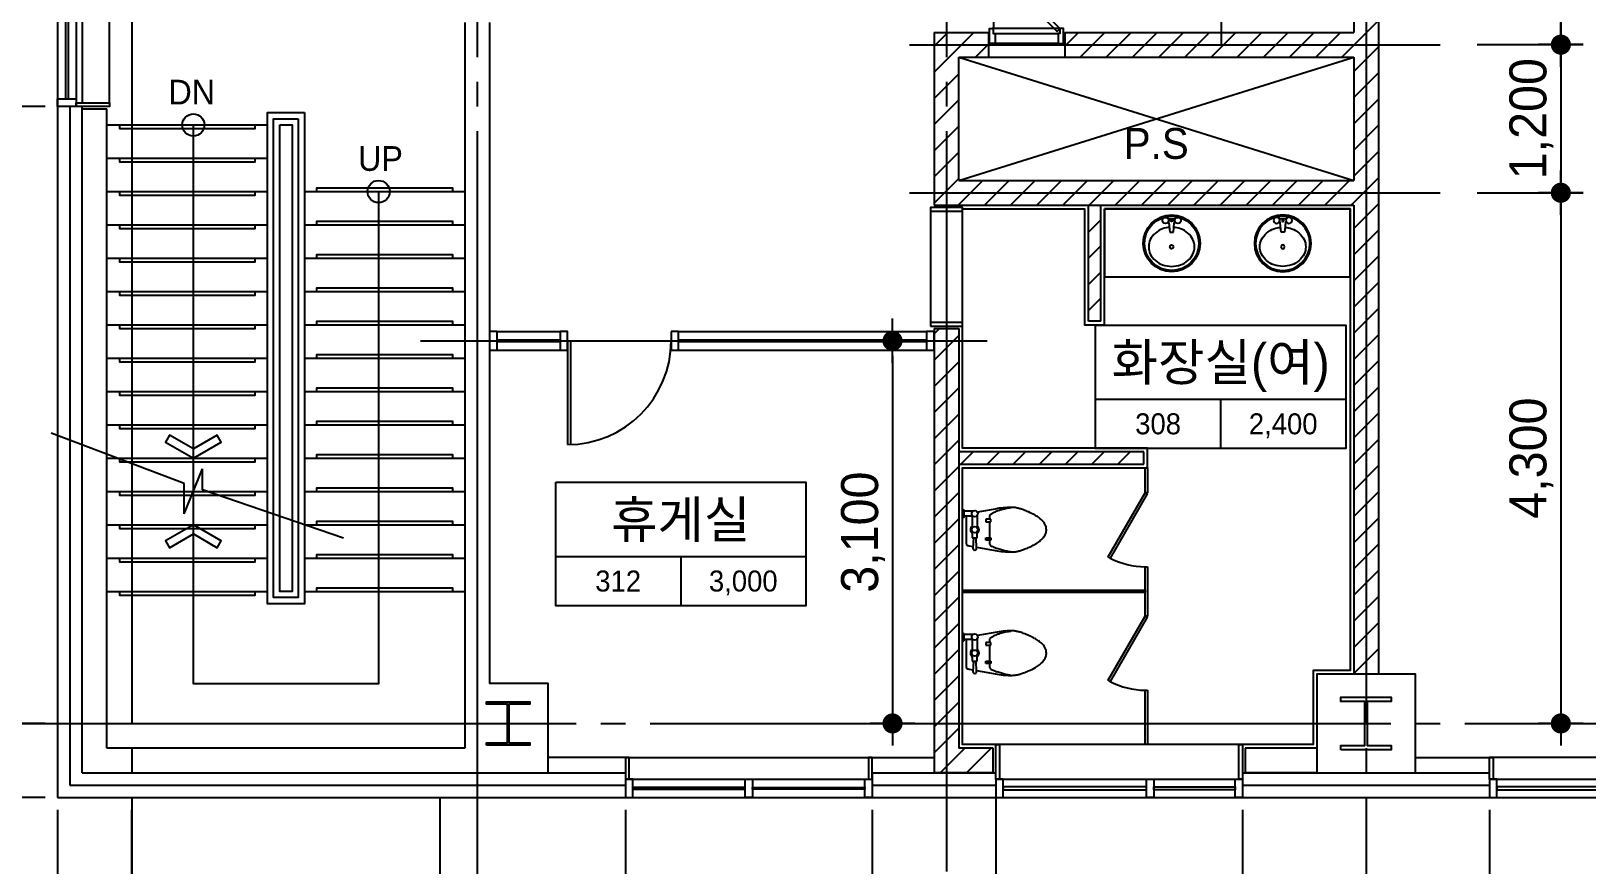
# Model space of a CAD drawing. Extents: x 14159573 to 14237735, y -1804798 to -1750552.
# Drawn here: x 14166759 to 14179362, y -1792695 to -1785939 of the extents above; entities that cross this region are included whole.
import ezdxf
from ezdxf.enums import TextEntityAlignment as Align

# ---------------------------------------------------------------- set-up
doc = ezdxf.new("R2010")
doc.units = 0
doc.header["$LTSCALE"] = 100
doc.header["$MEASUREMENT"] = 0
doc.header["$PDSIZE"] = -10
doc.linetypes.add('CEN', pattern=[66, 60, -2, 2, -2])
doc.layers.get('0').update_dxf_attribs({"linetype": 'CONTINUOUS'})
doc.layers.get('Defpoints').update_dxf_attribs({"linetype": 'CONTINUOUS'})
for name, color, linetype in [('0-내벽고정식', 7, 'CONTINUOUS'), ('8', 8, 'CONTINUOUS'), ('CEN', 1, 'CEN'), ('COL', 2, 'CONTINUOUS'), ('col2', 3, 'CONTINUOUS'), ('DIM', 7, 'CONTINUOUS'), ('EL8', 8, 'CONTINUOUS'), ('EQP', 1, 'CONTINUOUS'), ('FIN', 5, 'CONTINUOUS'), ('HAT', 5, 'CONTINUOUS'), ('IN', 6, 'CONTINUOUS'), ('ST', 3, 'CONTINUOUS'), ('SYM', 7, 'CONTINUOUS'), ('TEXT', 2, 'CONTINUOUS'), ('TEXT1', 7, 'CONTINUOUS'), ('TITLE', 3, 'CONTINUOUS'), ('TO', 6, 'CONTINUOUS'), ('WALL', 2, 'CONTINUOUS'), ('WALL-1', 7, 'CONTINUOUS'), ('WALLBR', 3, 'CONTINUOUS'), ('WID', 4, 'CONTINUOUS'), ('WINE', 8, 'CONTINUOUS')]:
    doc.layers.add(name, color=color, linetype=linetype)
doc.styles.add('HY울를도M', font='HYWULM.TTF')
doc.styles.add('굴림', font='H2HDRM.TTF')
doc.dimstyles.new('DIM100', dxfattribs={"dimtxt": 300, "dimasz": 120, "dimexe": 1, "dimexo": 100, "dimgap": 60, "dimtad": 1, "dimdec": 4, "dimzin": 0, "dimdsep": 46, "dimlunit": 6, "dimtxsty": '굴림', "dimblk": 'DOTT', "dimcen": 0.09, "dimadec": 0, "dimazin": 0, "dimtfac": 1, "dimtdec": 4, "dimtofl": 0, "dimtmove": 2, "dimatfit": 2, "dimldrblk": 'DOTT', "dimfxl": 1, "dimtolj": 1, "dimtzin": 0, "dimarcsym": 0})
doc.dimstyles.new('DIM50', dxfattribs={"dimscale": 50, "dimtxt": 3, "dimasz": 1.2, "dimexe": 1, "dimexo": 1, "dimgap": 0.6, "dimtad": 1, "dimdec": 4, "dimzin": 0, "dimdsep": 46, "dimlunit": 6, "dimtxsty": '굴림', "dimblk": 'DOTT', "dimcen": 0.09, "dimadec": 0, "dimazin": 0, "dimtfac": 1, "dimtdec": 4, "dimtofl": 0, "dimtmove": 2, "dimatfit": 2, "dimldrblk": 'DOTT', "dimfxl": 1, "dimtolj": 1, "dimtzin": 0, "dimarcsym": 0})
pattern_1 = [(45, (1477326.7, -3035737.57), (-106.0660172, 106.0660172), [])]

# ---------------------------------------------------------------- blocks, each defined once
blk = doc.blocks.new('TT1')
at = {"layer": 'TEXT1'}
for p, q in [((-1013, -600), (1013, -600)), ((0, -600), (0, -1000))]:
    blk.add_line(p, q, dxfattribs=at)
blk.add_lwpolyline([(-1013, 0), (1013, 0), (1013, -1000), (-1013, -1000)], close=True, dxfattribs=at)
blk = doc.blocks.new('A$C6C934309')
at = {"layer": 'ST'}
for p, q in [((271.5, 860.5), (0, 1579.2)), ((436.3, 860.5), (193.1, 760.5)), ((436.3, 860.5), (271.5, 860.5)), ((305.9, 760.5), (193.1, 760.5)), ((567.6, 0), (305.9, 760.5))]:
    blk.add_line(p, q, dxfattribs=at)
blk = doc.blocks.new('aw-1000-325')
at = {"layer": 'WID', "color": 8}
for p, q in [((970, 325), (0, 325)), ((0, 150), (1000, 150)), ((0, 0), (1000, 0))]:
    blk.add_line(p, q, dxfattribs=at)
at = {"layer": 'WID'}
for points in [[(0, 325), (30, 325), (30, 150), (0, 150)], [(970, 325), (1000, 325), (1000, 150), (970, 150)], [(60, 150), (0, 150), (0, 0), (60, 0)], [(940, 150), (1000, 150), (1000, 0), (940, 0)], [(60, 63), (940, 63), (940, 87), (60, 87)]]:
    blk.add_lwpolyline(points, close=True, dxfattribs=at)
blk = doc.blocks.new('DOTT')
for p, q in [((0, 1.5), (0, -1.5)), ((-1.5, 0), (1.5, 0))]:
    blk.add_line(p, q)
at = {"color": 6, "const_width": 0.68}
blk.add_lwpolyline([(-0.34, 0, 1), (0.34, 0, 1)], format="xyb", close=True, dxfattribs=at)
blk = doc.blocks.new('*D88')
at = {"layer": 'Defpoints', "color": 0, "lineweight": -3, "ltscale": 3}
for p in [(14178573, -1792149), (14179573, -1792149), (14178573, -1793949)]:
    blk.add_point(p, dxfattribs=at)
at = {"layer": 'DIM', "color": 7, "lineweight": -2, "ltscale": 3}
for p, q in [((14178573, -1792249), (14178573, -1793950)), ((14179573, -1792249), (14179573, -1793950)), ((14179453, -1793949), (14178693, -1793949))]:
    blk.add_line(p, q, dxfattribs=at)
at = {"layer": 'DIM', "color": 7, "lineweight": -2, "ltscale": 3, "xscale": 120, "yscale": 120, "zscale": 120, "rotation": 180}
blk.add_blockref('DOTT', (14178573, -1793949), dxfattribs=at)
at = {"layer": 'DIM', "color": 7, "lineweight": -2, "ltscale": 3, "xscale": 120, "yscale": 120, "zscale": 120}
blk.add_blockref('DOTT', (14179573, -1793949), dxfattribs=at)
at = {"layer": 'DIM', "color": 3, "ltscale": 3, "insert": (14179073, -1793632), "char_height": 300, "attachment_point": 5, "style": '굴림'}
blk.add_mtext('\\A1;1,000', dxfattribs=at)
blk = doc.blocks.new('*D89')
at = {"layer": 'Defpoints', "color": 0, "lineweight": -3, "ltscale": 3}
for p in [(14177573, -1792149), (14178573, -1792149), (14178573, -1793949)]:
    blk.add_point(p, dxfattribs=at)
at = {"layer": 'DIM', "color": 7, "lineweight": -2, "ltscale": 3}
for p, q in [((14177573, -1792249), (14177573, -1793950)), ((14178573, -1792249), (14178573, -1793950)), ((14177693, -1793949), (14178453, -1793949))]:
    blk.add_line(p, q, dxfattribs=at)
at = {"layer": 'DIM', "color": 7, "lineweight": -2, "ltscale": 3, "xscale": 120, "yscale": 120, "zscale": 120, "rotation": 180}
blk.add_blockref('DOTT', (14177573, -1793949), dxfattribs=at)
at = {"layer": 'DIM', "color": 7, "lineweight": -2, "ltscale": 3, "xscale": 120, "yscale": 120, "zscale": 120}
blk.add_blockref('DOTT', (14178573, -1793949), dxfattribs=at)
at = {"layer": 'DIM', "color": 3, "ltscale": 3, "insert": (14178073, -1793632), "char_height": 300, "attachment_point": 5, "style": '굴림'}
blk.add_mtext('\\A1;1,000', dxfattribs=at)
blk = doc.blocks.new('*D103')
at = {"layer": 'Defpoints', "color": 0, "lineweight": -3, "ltscale": 3}
for p in [(14174573, -1792149), (14176573, -1792149), (14176573, -1793949)]:
    blk.add_point(p, dxfattribs=at)
at = {"layer": 'DIM', "color": 7, "lineweight": -2, "ltscale": 3}
for p, q in [((14174573, -1792249), (14174573, -1793950)), ((14176573, -1792249), (14176573, -1793950)), ((14174693, -1793949), (14176453, -1793949))]:
    blk.add_line(p, q, dxfattribs=at)
at = {"layer": 'DIM', "color": 7, "lineweight": -2, "ltscale": 3, "xscale": 120, "yscale": 120, "zscale": 120, "rotation": 180}
blk.add_blockref('DOTT', (14174573, -1793949), dxfattribs=at)
at = {"layer": 'DIM', "color": 7, "lineweight": -2, "ltscale": 3, "xscale": 120, "yscale": 120, "zscale": 120}
blk.add_blockref('DOTT', (14176573, -1793949), dxfattribs=at)
at = {"layer": 'DIM', "color": 3, "ltscale": 3, "insert": (14175573, -1793710), "char_height": 300, "attachment_point": 5, "style": '굴림'}
blk.add_mtext('\\A1;2,000', dxfattribs=at)
blk = doc.blocks.new('*D104')
at = {"layer": 'Defpoints', "color": 0, "lineweight": -3, "ltscale": 3}
for p in [(14166973, -1792149), (14167573, -1792149), (14166973, -1793949)]:
    blk.add_point(p, dxfattribs=at)
at = {"layer": 'DIM', "color": 7, "lineweight": -2, "ltscale": 3}
for p, q in [((14166973, -1792249), (14166973, -1793950)), ((14167573, -1792249), (14167573, -1793950)), ((14167453, -1793949), (14167093, -1793949))]:
    blk.add_line(p, q, dxfattribs=at)
at = {"layer": 'DIM', "color": 7, "lineweight": -2, "ltscale": 3, "xscale": 120, "yscale": 120, "zscale": 120, "rotation": 180}
blk.add_blockref('DOTT', (14166973, -1793949), dxfattribs=at)
at = {"layer": 'DIM', "color": 7, "lineweight": -2, "ltscale": 3, "xscale": 120, "yscale": 120, "zscale": 120}
blk.add_blockref('DOTT', (14167573, -1793949), dxfattribs=at)
at = {"layer": 'DIM', "color": 3, "ltscale": 3, "insert": (14167273, -1793630), "char_height": 300, "attachment_point": 5, "style": '굴림'}
blk.add_mtext('\\A1;600', dxfattribs=at)
blk = doc.blocks.new('*D105')
at = {"layer": 'Defpoints', "color": 0, "lineweight": -3, "ltscale": 3}
for p in [(14171573, -1792149), (14173573, -1792149), (14173573, -1793949)]:
    blk.add_point(p, dxfattribs=at)
at = {"layer": 'DIM', "color": 7, "lineweight": -2, "ltscale": 3}
for p, q in [((14171573, -1792249), (14171573, -1793950)), ((14173573, -1792249), (14173573, -1793950)), ((14171693, -1793949), (14173453, -1793949))]:
    blk.add_line(p, q, dxfattribs=at)
at = {"layer": 'DIM', "color": 7, "lineweight": -2, "ltscale": 3, "xscale": 120, "yscale": 120, "zscale": 120, "rotation": 180}
blk.add_blockref('DOTT', (14171573, -1793949), dxfattribs=at)
at = {"layer": 'DIM', "color": 7, "lineweight": -2, "ltscale": 3, "xscale": 120, "yscale": 120, "zscale": 120}
blk.add_blockref('DOTT', (14173573, -1793949), dxfattribs=at)
at = {"layer": 'DIM', "color": 3, "ltscale": 3, "insert": (14172573, -1793710), "char_height": 300, "attachment_point": 5, "style": '굴림'}
blk.add_mtext('\\A1;2,000', dxfattribs=at)
blk = doc.blocks.new('*D106')
at = {"layer": 'Defpoints', "color": 0, "lineweight": -3, "ltscale": 3}
for p in [(14176573, -1792149), (14177573, -1792149), (14176573, -1793949)]:
    blk.add_point(p, dxfattribs=at)
at = {"layer": 'DIM', "color": 7, "lineweight": -2, "ltscale": 3}
for p, q in [((14176573, -1792249), (14176573, -1793950)), ((14177573, -1792249), (14177573, -1793950)), ((14177453, -1793949), (14176693, -1793949))]:
    blk.add_line(p, q, dxfattribs=at)
at = {"layer": 'DIM', "color": 7, "lineweight": -2, "ltscale": 3, "xscale": 120, "yscale": 120, "zscale": 120, "rotation": 180}
blk.add_blockref('DOTT', (14176573, -1793949), dxfattribs=at)
at = {"layer": 'DIM', "color": 7, "lineweight": -2, "ltscale": 3, "xscale": 120, "yscale": 120, "zscale": 120}
blk.add_blockref('DOTT', (14177573, -1793949), dxfattribs=at)
at = {"layer": 'DIM', "color": 3, "ltscale": 3, "insert": (14177073, -1793632), "char_height": 300, "attachment_point": 5, "style": '굴림'}
blk.add_mtext('\\A1;1,000', dxfattribs=at)
blk = doc.blocks.new('*D107')
at = {"layer": 'Defpoints', "color": 0, "lineweight": -3, "ltscale": 3}
for p in [(14170373, -1792149), (14171573, -1792149), (14170373, -1793949)]:
    blk.add_point(p, dxfattribs=at)
at = {"layer": 'DIM', "color": 7, "lineweight": -2, "ltscale": 3}
for p, q in [((14170373, -1792249), (14170373, -1793950)), ((14171573, -1792249), (14171573, -1793950)), ((14171453, -1793949), (14170493, -1793949))]:
    blk.add_line(p, q, dxfattribs=at)
at = {"layer": 'DIM', "color": 7, "lineweight": -2, "ltscale": 3, "xscale": 120, "yscale": 120, "zscale": 120, "rotation": 180}
blk.add_blockref('DOTT', (14170373, -1793949), dxfattribs=at)
at = {"layer": 'DIM', "color": 7, "lineweight": -2, "ltscale": 3, "xscale": 120, "yscale": 120, "zscale": 120}
blk.add_blockref('DOTT', (14171573, -1793949), dxfattribs=at)
at = {"layer": 'DIM', "color": 3, "ltscale": 3, "insert": (14170973, -1793710), "char_height": 300, "attachment_point": 5, "style": '굴림'}
blk.add_mtext('\\A1;1,200', dxfattribs=at)
blk = doc.blocks.new('*D108')
at = {"layer": 'Defpoints', "color": 0, "lineweight": -3, "ltscale": 3}
for p in [(14173573, -1792149), (14174573, -1792149), (14173573, -1793949)]:
    blk.add_point(p, dxfattribs=at)
at = {"layer": 'DIM', "color": 7, "lineweight": -2, "ltscale": 3}
for p, q in [((14173573, -1792249), (14173573, -1793950)), ((14174573, -1792249), (14174573, -1793950)), ((14174453, -1793949), (14173693, -1793949))]:
    blk.add_line(p, q, dxfattribs=at)
at = {"layer": 'DIM', "color": 7, "lineweight": -2, "ltscale": 3, "xscale": 120, "yscale": 120, "zscale": 120, "rotation": 180}
blk.add_blockref('DOTT', (14173573, -1793949), dxfattribs=at)
at = {"layer": 'DIM', "color": 7, "lineweight": -2, "ltscale": 3, "xscale": 120, "yscale": 120, "zscale": 120}
blk.add_blockref('DOTT', (14174573, -1793949), dxfattribs=at)
at = {"layer": 'DIM', "color": 3, "ltscale": 3, "insert": (14174073, -1793632), "char_height": 300, "attachment_point": 5, "style": '굴림'}
blk.add_mtext('\\A1;1,000', dxfattribs=at)
blk = doc.blocks.new('*D130')
at = {"layer": 'Defpoints', "color": 0, "lineweight": -3, "ltscale": 3}
for p in [(14165973, -1791549), (14166973, -1791549), (14166973, -1792149)]:
    blk.add_point(p, dxfattribs=at)
at = {"layer": 'DIM', "color": 7, "lineweight": -2, "ltscale": 3}
for p, q in [((14166873, -1791549), (14165972, -1791549)), ((14165973, -1792029), (14165973, -1791669)), ((14166873, -1792149), (14165972, -1792149))]:
    blk.add_line(p, q, dxfattribs=at)
at = {"layer": 'DIM', "color": 7, "lineweight": -2, "ltscale": 3, "xscale": 120, "yscale": 120, "zscale": 120}
for p, rotation in [((14165973, -1791549), 90), ((14165973, -1792149), 270)]:
    blk.add_blockref('DOTT', p, dxfattribs=dict(at, rotation=rotation))
at = {"layer": 'DIM', "color": 3, "ltscale": 3, "insert": (14165690, -1792130), "char_height": 300, "attachment_point": 5, "rotation": 90, "style": '굴림'}
blk.add_mtext('\\A1;600', dxfattribs=at)
blk = doc.blocks.new('*D132')
at = {"layer": 'Defpoints', "color": 0, "lineweight": -3, "ltscale": 3}
for p in [(14165973, -1785549), (14166973, -1785549), (14166973, -1786549)]:
    blk.add_point(p, dxfattribs=at)
at = {"layer": 'DIM', "color": 7, "lineweight": -2, "ltscale": 3}
for p, q in [((14166873, -1785549), (14165972, -1785549)), ((14165973, -1786429), (14165973, -1785669)), ((14166873, -1786549), (14165972, -1786549))]:
    blk.add_line(p, q, dxfattribs=at)
at = {"layer": 'DIM', "color": 7, "lineweight": -2, "ltscale": 3, "xscale": 120, "yscale": 120, "zscale": 120}
for p, rotation in [((14165973, -1785549), 90), ((14165973, -1786549), 270)]:
    blk.add_blockref('DOTT', p, dxfattribs=dict(at, rotation=rotation))
at = {"layer": 'DIM', "color": 3, "ltscale": 3, "insert": (14165704, -1786049), "char_height": 300, "attachment_point": 5, "rotation": 90, "style": '굴림'}
blk.add_mtext('\\A1;1,000', dxfattribs=at)
blk = doc.blocks.new('001')
at = {"layer": 'EQP'}
for p, q in [((0, 165), (10, 160)), ((10, 160), (10, 100)), ((85, 150), (10, 150)), ((280, 170), (122, 142)), ((10, 100), (0, 95)), ((85, 110), (10, 110)), ((80, 115), (80, 15)), ((120, 115), (120, 15)), ((190, 85), (190, 65)), ((230, 85), (190, 85)), ((190, 65), (230, 65)), ((220, 115), (220, 85)), ((220, 65), (220, 0)), ((220, 0), (220, -65)), ((230, 65), (230, 85)), ((80, -15), (80, -65)), ((80, -65), (120, -65)), ((120, -65), (120, -15)), ((190, -85), (190, -65)), ((190, -65), (230, -65)), ((230, -85), (190, -85)), ((220, -85), (220, -115)), ((230, -65), (230, -85))]:
    blk.add_line(p, q, dxfattribs=at)
for points in [[(31, 110, 0.018932), (30, 75), (30, 0), (30, -75, 0.024922), (32, -121, 0.25497), (35, -125, 0.056948), (39, -127, 0.016043), (55, -130), (86, -136)], [(90, -65), (85, -150, 1.060552), (115, -150), (110, -65)], [(114, -141), (280, -170, 0.022182), (348, -179, 0.0294), (400, -180, 0.029565), (436, -177, 0.035314), (465, -170, 0.006976), (477, -166, 0.004694), (495, -160, 0.019426), (536, -144, 0.015468), (585, -120, 0.040875), (615, -101, 0.036447), (645, -75, 0.04843), (665, -50, 0.068612), (675, -30, 0.037226), (679, -14, 0.041311), (680, 0, 0.041311)]]:
    blk.add_lwpolyline(points, format="xyb", dxfattribs=at)
for centre in [(100, 130), (100, 0)]:
    blk.add_circle(centre, 25, dxfattribs=at)
for centre, radius, start, end in [((326, -22), 174, 119.5675, 126.8699), ((474, -283), 475, 116.5651, 119.5675), ((397, -129), 303, 112.8053, 116.5651), ((412, -593), 775, 94.7636, 99.8466), ((371, -66), 234, 105.9454, 112.8053), ((471, -417), 599, 101.6565, 105.9454), ((385, -261), 441, 88.0277, 94.7636), ((418, -160), 337, 94.3987, 101.6565), ((390, -123), 304, 81.2538, 88.0277), ((403, -34), 213, 73.1639, 81.2538), ((333, -266), 456, 71.5651, 73.1639), ((159, -789), 1007, 70.4892, 71.5651), ((307, -370), 562, 66.0375, 70.4892), ((175, -667), 887, 62.4927, 66.0375), ((100, 0), 35, 124.8499, 235.1501), ((100, 0), 35, 304.8499, 55.1501), ((224, 115), 3.54, 126.8699, 180), ((485, -73), 217, 53.1301, 62.4927), ((451, -117), 273, 44.7808, 53.1301), ((528, -41), 165, 33.6901, 44.7808), ((596, 4), 82.6, 17.9901, 33.6901), ((572, -3), 108, 9.4623, 17.9901), ((592, 0), 87.7, 0, 9.4623), ((232, -115), 12.3, 180, 225), ((262, -85), 54.8, 225, 245.9278), ((359, 131), 291, 245.9278, 249.444), ((454, 386), 564, 249.444, 251.9714), ((609, 862), 1064, 251.9714, 254.0546), ((544, 635), 828, 254.0546, 256.4166), ((407, 67), 244, 256.4166, 265.6013)]:
    blk.add_arc(centre, radius, start, end, dxfattribs=at)
blk = doc.blocks.new('2LAVA01', base_point=(376, 233))
at = {"color": 0}
for p, q in [((346, 203), (405, 203)), ((346, 175), (349, 175)), ((354, 170), (362, 94)), ((390, 94), (397, 170)), ((402, 175), (405, 175)), ((362, 94), (390, 94))]:
    blk.add_line(p, q, dxfattribs=at)
blk.add_lwpolyline([(358, 132, 0.064435), (303, 121, 0.091719), (244, 87, 0.103599), (203, 34, 0.113912), (190, -25, 0.113912), (203, -84, 0.103599), (244, -137, 0.091719), (303, -171, 0.084785), (376, -183, 0.084785), (448, -171, 0.091719), (507, -137, 0.103599), (548, -84, 0.113912), (562, -25, 0.113912), (548, 34, 0.103599), (507, 87, 0.091719), (448, 121, 0.064435), (393, 132, 0.084785)], format="xyb", dxfattribs=at)
for centre, radius in [((376, 3), 230), ((376, 3), 220), ((326, 189), 25), ((376, 189), 8), ((426, 189), 25), ((376, -25), 15)]:
    blk.add_circle(centre, radius, dxfattribs=at)
for centre, start, end in [((349, 170), 5.3909, 90), ((402, 170), 90, 174.6091)]:
    blk.add_arc(centre, 5, start, end, dxfattribs=at)
blk = doc.blocks.new('D600')
at = {"layer": 'WID'}
for p, q in [((0, -255), (0, 255)), ((80, 255), (80, -255)), ((120, -270), (120, 270))]:
    blk.add_line(p, q, dxfattribs=at)
for points in [[(90, 300), (120, 300), (120, 270), (80, 270), (80, 255), (0, 255), (0, 270), (0, 270), (0, 300), (90, 300)], [(120, -270), (97, -247), (478, 135), (502, 112)], [(90, -300), (120, -300), (120, -270), (80, -270), (80, -255), (0, -255), (0, -270), (0, -270), (0, -300), (90, -300)]]:
    blk.add_lwpolyline(points, dxfattribs=at)
blk.add_lwpolyline([(120, -270), (502, 112, 0.198912), (120, 270, 0.198912)], format="xyb", dxfattribs=at)
blk = doc.blocks.new('*D166')
at = {"layer": 'Defpoints', "color": 0, "lineweight": -3}
for p in [(14173807, -1788449), (14173737, -1791549), (14173894, -1791549)]:
    blk.add_point(p, dxfattribs=at)
at = {"layer": 'DIM', "color": 7, "lineweight": -2}
for p, q in [((14173507, -1788449), (14173637, -1788449)), ((14173737, -1788569), (14173737, -1791429)), ((14173594, -1791549), (14173637, -1791549))]:
    blk.add_line(p, q, dxfattribs=at)
at = {"layer": 'DIM', "color": 7, "lineweight": -2, "xscale": 120, "yscale": 120, "zscale": 120}
for p, rotation in [((14173737, -1788449), 90), ((14173737, -1791549), 270)]:
    blk.add_blockref('DOTT', p, dxfattribs=dict(at, rotation=rotation))
at = {"layer": 'DIM', "color": 3, "insert": (14173498, -1789999), "char_height": 300, "attachment_point": 5, "rotation": 90, "style": '굴림'}
blk.add_mtext('\\A1;3,100', dxfattribs=at)
blk = doc.blocks.new('*D185')
at = {"layer": 'Defpoints', "color": 0, "lineweight": -3}
for p in [(14178173, -1780649), (14178173, -1786049), (14179151, -1786049)]:
    blk.add_point(p, dxfattribs=at)
at = {"layer": 'DIM', "color": 7, "lineweight": -2}
for p, q in [((14178473, -1780649), (14179251, -1780649)), ((14179151, -1780769), (14179151, -1785929)), ((14178473, -1786049), (14179251, -1786049))]:
    blk.add_line(p, q, dxfattribs=at)
at = {"layer": 'DIM', "color": 7, "lineweight": -2, "xscale": 120, "yscale": 120, "zscale": 120}
for p, rotation in [((14179151, -1780649), 90), ((14179151, -1786049), 270)]:
    blk.add_blockref('DOTT', p, dxfattribs=dict(at, rotation=rotation))
at = {"layer": 'DIM', "color": 3, "insert": (14178912, -1783349), "char_height": 300, "attachment_point": 5, "rotation": 90, "style": '굴림'}
blk.add_mtext('\\A1;5,400', dxfattribs=at)
blk = doc.blocks.new('*D186')
at = {"layer": 'Defpoints', "color": 0, "lineweight": -3}
for p in [(14178173, -1786049), (14178173, -1787249), (14179151, -1787249)]:
    blk.add_point(p, dxfattribs=at)
at = {"layer": 'DIM', "color": 7, "lineweight": -2}
for p, q in [((14178473, -1786049), (14179251, -1786049)), ((14179151, -1786169), (14179151, -1787129)), ((14178473, -1787249), (14179251, -1787249))]:
    blk.add_line(p, q, dxfattribs=at)
at = {"layer": 'DIM', "color": 7, "lineweight": -2, "xscale": 120, "yscale": 120, "zscale": 120}
for p, rotation in [((14179151, -1786049), 90), ((14179151, -1787249), 270)]:
    blk.add_blockref('DOTT', p, dxfattribs=dict(at, rotation=rotation))
at = {"layer": 'DIM', "color": 3, "insert": (14178912, -1786649), "char_height": 300, "attachment_point": 5, "rotation": 90, "style": '굴림'}
blk.add_mtext('\\A1;1,200', dxfattribs=at)
blk = doc.blocks.new('*D187')
at = {"layer": 'Defpoints', "color": 0, "lineweight": -3}
for p in [(14178173, -1787249), (14178173, -1791549), (14179151, -1791549)]:
    blk.add_point(p, dxfattribs=at)
at = {"layer": 'DIM', "color": 7, "lineweight": -2}
for p, q in [((14178473, -1787249), (14179251, -1787249)), ((14179151, -1787369), (14179151, -1791429)), ((14178473, -1791549), (14179251, -1791549))]:
    blk.add_line(p, q, dxfattribs=at)
at = {"layer": 'DIM', "color": 7, "lineweight": -2, "xscale": 120, "yscale": 120, "zscale": 120}
for p, rotation in [((14179151, -1787249), 90), ((14179151, -1791549), 270)]:
    blk.add_blockref('DOTT', p, dxfattribs=dict(at, rotation=rotation))
at = {"layer": 'DIM', "color": 3, "insert": (14178912, -1789399), "char_height": 300, "attachment_point": 5, "rotation": 90, "style": '굴림'}
blk.add_mtext('\\A1;4,300', dxfattribs=at)

msp = doc.modelspace()

# ---------------------------------------------------------------- hatches: boundary and pattern name
at = {"layer": 'HAT', "lineweight": -3, "ltscale": 200}
h = msp.add_hatch(dxfattribs=at)
h.set_pattern_fill('_USER,N', color=256, scale=150, angle=45, style=0, pattern_type=0)
h.set_pattern_definition(pattern_1)
h.paths.add_polyline_path([(14173993.21251, -1780549.19177), (14177673.21251, -1780549.19177), (14177673.21251, -1791149.19177), (14177473.21251, -1791149.19177), (14177473.21251, -1780749.19177), (14173993.21251, -1780749.19177)])
h = msp.add_hatch(dxfattribs=at)
h.set_pattern_fill('_USER,N', color=256, scale=150, angle=45, style=0, pattern_type=0)
h.set_pattern_definition(pattern_1)
h.paths.add_polyline_path([(14174073.21251, -1785949.19177), (14174513.21251, -1785949.19177), (14174513.21251, -1786149.19177), (14174273.21251, -1786149.19177), (14174273.21251, -1787149.19177), (14177473.21251, -1787149.19177), (14177473.21251, -1787349.19177), (14174073.21251, -1787349.19177)])
h = msp.add_hatch(dxfattribs=at)
h.set_pattern_fill('_USER,N', color=256, scale=150, angle=45, style=0, pattern_type=0)
h.set_pattern_definition(pattern_1)
h.paths.add_polyline_path([(14177473.21251, -1785949.19177), (14175133.21251, -1785949.19177), (14175133.21251, -1786149.19177), (14177473.21251, -1786149.19177)])
h = msp.add_hatch(dxfattribs=at)
h.set_pattern_fill('_USER,N', color=256, scale=150, angle=45, style=0, pattern_type=0)
h.set_pattern_definition(pattern_1)
h.paths.add_polyline_path([(14175323.21251, -1787349.19177), (14175423.21251, -1787349.19177), (14175423.21251, -1788289.19177), (14175323.21251, -1788289.19177)])
h = msp.add_hatch(dxfattribs=at)
h.set_pattern_fill('_USER,N', color=256, scale=150, angle=45, style=0, pattern_type=0)
h.set_pattern_definition(pattern_1)
h.paths.add_polyline_path([(14174073.21251, -1788349.19177), (14174273.21251, -1788349.19177), (14174273.21251, -1789349.19177), (14175773.21251, -1789349.19177), (14175773.21251, -1789449.19177), (14174273.21251, -1789449.19177), (14174273.21251, -1791749.19177), (14174553.21251, -1791749.19177), (14174553.21251, -1791949.19177), (14174073.21251, -1791949.19177)])

# ---------------------------------------------------------------- linework, layer by layer
at = {"layer": '0-내벽고정식'}
for p, q in [((14171573.21251, -1791824.19177), (14170948.21251, -1791824.19177)), ((14173573.21251, -1791824.19177), (14174073.21251, -1791824.19177)), ((14177973.21251, -1791824.19177), (14178573.21251, -1791824.19177))]:
    msp.add_line(p, q, dxfattribs=at)
at = {"layer": '8'}
for p, q in [((14174513.21251, -1786149.19177), (14175133.21251, -1786149.19177)), ((14176543.21251, -1791719.19177), (14174573.21251, -1791719.19177))]:
    msp.add_line(p, q, dxfattribs=at)
at = {"layer": '8', "ltscale": 3}
for p, q in [((14174043.21251, -1787399.19177), (14174043.21251, -1788299.19177)), ((14174303.21251, -1788299.19177), (14174303.21251, -1787399.19177))]:
    msp.add_line(p, q, dxfattribs=at)
at = {"layer": 'CEN', "linetype": 'CEN'}
for p, q in [((14167573.21251, -1759149.19177), (14167573.21251, -1799049.19177)), ((14167573.21251, -1759149.19177), (14167573.21251, -1799049.19177)), ((14177573.21251, -1759149.19177), (14177573.21251, -1799049.19177)), ((14170373.21251, -1780149.19177), (14170373.21251, -1799049.19177)), ((14174173.21251, -1780149.19177), (14174173.21251, -1799049.19177)), ((14176403.21251, -1786049.19177), (14176403.21251, -1784049.19177)), ((14173873.21251, -1786049.19177), (14178173.21251, -1786049.19177)), ((14174273.21251, -1787149.19177), (14177473.21251, -1786149.19177)), ((14174273.21251, -1786149.19177), (14177473.21251, -1787149.19177)), ((14173873.21251, -1787249.19177), (14178173.21251, -1787249.19177)), ((14169913.71891, -1788449.19177), (14174503.63145, -1788449.19177)), ((14165173.21251, -1791549.19177), (14229173.21251, -1791549.19177))]:
    msp.add_line(p, q, dxfattribs=at)
at = {"layer": 'COL'}
for p, q in [((14170273.21251, -1791749.19177), (14167373.21251, -1791749.19177)), ((14167173.21251, -1791949.19177), (14170273.21251, -1791949.19177))]:
    msp.add_line(p, q, dxfattribs=at)
for points in [[(14167173.21251, -1786569.19177), (14167373.21251, -1786569.19177)], [(14170273.21251, -1791949.19177), (14170948.21251, -1791949.19177), (14170948.21251, -1791224.19177), (14170473.21251, -1791224.19177)]]:
    msp.add_lwpolyline(points, dxfattribs=at)
msp.add_lwpolyline([(14177973.21251, -1791949.19177), (14177973.21251, -1791149.19177), (14177173.21251, -1791149.19177), (14177173.21251, -1791949.19177)], close=True, dxfattribs=at)
at = {"layer": 'col2'}
for points in [[(14170448.21251, -1791724.19177), (14170448.21251, -1791705.19177), (14170617.21251, -1791705.19177), (14170617.21251, -1791393.19177), (14170448.21251, -1791393.19177), (14170448.21251, -1791374.19177), (14170798.21251, -1791374.19177), (14170798.21251, -1791393.19177), (14170629.21251, -1791393.19177), (14170629.21251, -1791705.19177), (14170798.21251, -1791705.19177), (14170798.21251, -1791724.19177)], [(14177369.71251, -1791763.19177), (14177369.71251, -1791728.19177), (14177563.21251, -1791728.19177), (14177563.21251, -1791370.19177), (14177369.71251, -1791370.19177), (14177369.71251, -1791335.19177), (14177776.71251, -1791335.19177), (14177776.71251, -1791370.19177), (14177583.21251, -1791370.19177), (14177583.21251, -1791728.19177), (14177776.71251, -1791728.19177), (14177776.71251, -1791763.19177)]]:
    msp.add_lwpolyline(points, close=True, dxfattribs=at)
at = {"layer": 'EL8'}
msp.add_lwpolyline([(14174573.21251, -1792149.19177), (14174573.21251, -1793949.19177), (14170073.21251, -1793949.19177), (14170073.21251, -1792149.19177)], dxfattribs=at)
at = {"layer": 'FIN'}
msp.add_lwpolyline([(14175453.21251, -1787379.19177), (14177443.21251, -1787379.19177), (14177443.21251, -1789319.19177), (14177443.21251, -1789319.19177), (14177443.21251, -1789479.19177), (14177443.21251, -1789479.19177), (14177443.21251, -1791119.19177), (14177143.21251, -1791119.19177), (14177143.21251, -1791719.19177), (14174303.21251, -1791719.19177), (14174303.21251, -1789479.19177), (14175803.21251, -1789479.19177), (14175803.21251, -1789319.19177), (14174303.21251, -1789319.19177), (14174303.21251, -1787379.19177), (14175293.21251, -1787379.19177), (14175293.21251, -1788319.19177), (14175453.21251, -1788319.19177)], close=True, dxfattribs=at)
at = {"layer": 'ST', "color": 4}
for p, q in [((14167373.21251, -1786699.19177), (14168673.21251, -1786699.19177)), ((14167373.21251, -1786969.19177), (14168673.21251, -1786969.19177)), ((14167373.21251, -1787239.19177), (14168673.21251, -1787239.19177)), ((14168973.21251, -1787239.19177), (14170273.21251, -1787239.19177)), ((14167373.21251, -1787509.19177), (14168673.21251, -1787509.19177)), ((14168973.21251, -1787509.19177), (14170273.21251, -1787509.19177)), ((14167373.21251, -1787779.19177), (14168673.21251, -1787779.19177)), ((14168973.21251, -1787779.19177), (14170273.21251, -1787779.19177)), ((14167373.21251, -1788049.19177), (14168673.21251, -1788049.19177)), ((14168973.21251, -1788049.19177), (14170273.21251, -1788049.19177)), ((14167373.21251, -1788319.19177), (14168673.21251, -1788319.19177)), ((14168973.21251, -1788319.19177), (14170273.21251, -1788319.19177)), ((14167373.21251, -1788589.19177), (14168673.21251, -1788589.19177)), ((14168973.21251, -1788589.19177), (14170273.21251, -1788589.19177)), ((14167373.21251, -1788859.19177), (14168673.21251, -1788859.19177)), ((14168973.21251, -1788859.19177), (14170273.21251, -1788859.19177)), ((14167373.21251, -1789129.19177), (14168673.21251, -1789129.19177)), ((14168973.21251, -1789129.19177), (14170273.21251, -1789129.19177)), ((14167373.21251, -1789399.19177), (14168673.21251, -1789399.19177)), ((14168973.21251, -1789399.19177), (14170273.21251, -1789399.19177)), ((14167373.21251, -1789669.19177), (14168673.21251, -1789669.19177)), ((14168973.21251, -1789669.19177), (14170273.21251, -1789669.19177)), ((14167373.21251, -1789939.19177), (14168673.21251, -1789939.19177)), ((14168973.21251, -1789939.19177), (14170273.21251, -1789939.19177)), ((14167373.21251, -1790209.19177), (14168673.21251, -1790209.19177)), ((14168973.21251, -1790209.19177), (14170273.21251, -1790209.19177)), ((14167373.21251, -1790479.19177), (14168673.21251, -1790479.19177)), ((14168973.21251, -1790479.19177), (14170273.21251, -1790479.19177))]:
    msp.add_line(p, q, dxfattribs=at)
for points in [[(14168973.21251, -1786599.19177), (14168973.21251, -1790579.19177), (14168673.21251, -1790579.19177), (14168673.21251, -1786599.19177), (14168973.21251, -1786599.19177)], [(14168923.21251, -1786649.19177), (14168923.21251, -1790529.19177), (14168723.21251, -1790529.19177), (14168723.21251, -1786649.19177), (14168923.21251, -1786649.19177)], [(14168773.21251, -1786699.19177), (14168873.21251, -1786699.19177), (14168873.21251, -1790479.19177), (14168773.21251, -1790479.19177), (14168773.21251, -1786699.19177)]]:
    msp.add_lwpolyline(points, dxfattribs=at)
at = {"layer": 'ST', "color": 8}
for points in [[(14167473.21251, -1786699.19177), (14167473.21251, -1786729.19177), (14168573.21251, -1786729.19177), (14168573.21251, -1786699.19177)], [(14167473.21251, -1786969.19177), (14167473.21251, -1786999.19177), (14168573.21251, -1786999.19177), (14168573.21251, -1786969.19177)], [(14167473.21251, -1787239.19177), (14167473.21251, -1787269.19177), (14168573.21251, -1787269.19177), (14168573.21251, -1787239.19177)], [(14169073.21251, -1787239.19177), (14169073.21251, -1787209.19177), (14170173.21251, -1787209.19177), (14170173.21251, -1787239.19177)], [(14167473.21251, -1787509.19177), (14167473.21251, -1787539.19177), (14168573.21251, -1787539.19177), (14168573.21251, -1787509.19177)], [(14169073.21251, -1787509.19177), (14169073.21251, -1787479.19177), (14170173.21251, -1787479.19177), (14170173.21251, -1787509.19177)], [(14167473.21251, -1787779.19177), (14167473.21251, -1787809.19177), (14168573.21251, -1787809.19177), (14168573.21251, -1787779.19177)], [(14169073.21251, -1787779.19177), (14169073.21251, -1787749.19177), (14170173.21251, -1787749.19177), (14170173.21251, -1787779.19177)], [(14169073.21251, -1788049.19177), (14169073.21251, -1788019.19177), (14170173.21251, -1788019.19177), (14170173.21251, -1788049.19177)], [(14167473.21251, -1788049.19177), (14167473.21251, -1788079.19177), (14168573.21251, -1788079.19177), (14168573.21251, -1788049.19177)], [(14169073.21251, -1788319.19177), (14169073.21251, -1788289.19177), (14170173.21251, -1788289.19177), (14170173.21251, -1788319.19177)], [(14167473.21251, -1788319.19177), (14167473.21251, -1788349.19177), (14168573.21251, -1788349.19177), (14168573.21251, -1788319.19177)], [(14167473.21251, -1788589.19177), (14167473.21251, -1788619.19177), (14168573.21251, -1788619.19177), (14168573.21251, -1788589.19177)], [(14169073.21251, -1788589.19177), (14169073.21251, -1788559.19177), (14170173.21251, -1788559.19177), (14170173.21251, -1788589.19177)], [(14167473.21251, -1788859.19177), (14167473.21251, -1788889.19177), (14168573.21251, -1788889.19177), (14168573.21251, -1788859.19177)], [(14169073.21251, -1788859.19177), (14169073.21251, -1788829.19177), (14170173.21251, -1788829.19177), (14170173.21251, -1788859.19177)], [(14167473.21251, -1789129.19177), (14167473.21251, -1789159.19177), (14168573.21251, -1789159.19177), (14168573.21251, -1789129.19177)], [(14169073.21251, -1789129.19177), (14169073.21251, -1789099.19177), (14170173.21251, -1789099.19177), (14170173.21251, -1789129.19177)], [(14167473.21251, -1789399.19177), (14167473.21251, -1789429.19177), (14168573.21251, -1789429.19177), (14168573.21251, -1789399.19177)], [(14169073.21251, -1789399.19177), (14169073.21251, -1789369.19177), (14170173.21251, -1789369.19177), (14170173.21251, -1789399.19177)], [(14167473.21251, -1789669.19177), (14167473.21251, -1789699.19177), (14168573.21251, -1789699.19177), (14168573.21251, -1789669.19177)], [(14169073.21251, -1789669.19177), (14169073.21251, -1789639.19177), (14170173.21251, -1789639.19177), (14170173.21251, -1789669.19177)], [(14169073.21251, -1789939.19177), (14169073.21251, -1789909.19177), (14170173.21251, -1789909.19177), (14170173.21251, -1789939.19177)], [(14167473.21251, -1789939.19177), (14167473.21251, -1789969.19177), (14168573.21251, -1789969.19177), (14168573.21251, -1789939.19177)], [(14169073.21251, -1790209.19177), (14169073.21251, -1790179.19177), (14170173.21251, -1790179.19177), (14170173.21251, -1790209.19177)], [(14167473.21251, -1790209.19177), (14167473.21251, -1790239.19177), (14168573.21251, -1790239.19177), (14168573.21251, -1790209.19177)], [(14167473.21251, -1790479.19177), (14167473.21251, -1790509.19177), (14168573.21251, -1790509.19177), (14168573.21251, -1790479.19177)], [(14169073.21251, -1790479.19177), (14169073.21251, -1790449.19177), (14170173.21251, -1790449.19177), (14170173.21251, -1790479.19177)]]:
    msp.add_lwpolyline(points, dxfattribs=at)
at = {"layer": 'SYM', "color": 4}
msp.add_lwpolyline([(14169573.21251, -1787239.19177), (14169573.21251, -1791229.19177), (14168073.21251, -1791229.19177), (14168073.21251, -1786699.19177)], dxfattribs=at)
for points in [[(14168073.21251, -1789399.19177), (14168297.9461, -1789269.44177), (14168265.6961, -1789213.58314), (14168072.78894, -1789324.95814), (14167879.88178, -1789213.58314), (14167847.63178, -1789269.44177)], [(14168073.21251, -1789939.19177), (14167848.47891, -1790068.94177), (14167880.72891, -1790124.80041), (14168073.63607, -1790013.42541), (14168266.54323, -1790124.80041), (14168298.79323, -1790068.94177)]]:
    msp.add_lwpolyline(points, close=True, dxfattribs=at)
for centre in [(14168073.21251, -1786699.19177), (14169573.21251, -1787239.19177)]:
    msp.add_circle(centre, 90, dxfattribs=at)
at = {"layer": 'TO'}
for points in [[(14175453.21251, -1787379.19177), (14175453.21251, -1787929.19177), (14177443.21251, -1787929.19177), (14177443.21251, -1787379.19177)], [(14175803.21251, -1789479.19177), (14175803.21251, -1789679.19177), (14175783.21251, -1789679.19177), (14175783.21251, -1789479.19177)], [(14175803.21251, -1790279.19177), (14175803.21251, -1790679.19177), (14175783.21251, -1790679.19177), (14175783.21251, -1790279.19177)], [(14175783.21251, -1790469.19177), (14175783.21251, -1790489.19177), (14174303.21251, -1790489.19177), (14174303.21251, -1790469.19177)], [(14175803.21251, -1791279.19177), (14175803.21251, -1791719.19177), (14175783.21251, -1791719.19177), (14175783.21251, -1791279.19177)]]:
    msp.add_lwpolyline(points, close=True, dxfattribs=at)
for points in [[(14175783.21251, -1789679.19177), (14175800.53302, -1789689.19177), (14175500.53302, -1790208.80702), (14175483.21251, -1790198.80702), (14175783.21251, -1789679.19177)], [(14175783.21251, -1790679.19177), (14175800.53302, -1790689.19177), (14175500.53302, -1791208.80702), (14175483.21251, -1791198.80702), (14175783.21251, -1790679.19177)]]:
    msp.add_lwpolyline(points, dxfattribs=at)
for centre in [(14175783.90544, -1789673.5673), (14175783.90544, -1790673.5673)]:
    msp.add_arc(centre, 605.62487, 242.101874402, 269.934444577, dxfattribs=at)
at = {"layer": 'WALL'}
for p, q in [((14170273.21251, -1785869.19177), (14170273.21251, -1791749.19177)), ((14170473.21251, -1785869.19177), (14170473.21251, -1791224.19177)), ((14167173.21251, -1791949.19177), (14167173.21251, -1786569.19177)), ((14167373.21251, -1791749.19177), (14167373.21251, -1786569.19177))]:
    msp.add_line(p, q, dxfattribs=at)
at = {"layer": 'WALL-1', "color": 4}
for p, q in [((14167173.21251, -1785579.19177), (14167173.21251, -1786519.19177)), ((14166973.21251, -1786549.19177), (14166973.21251, -1792149.19177)), ((14167073.21251, -1786549.19177), (14167073.21251, -1792049.19177)), ((14167173.21251, -1791949.19177), (14167173.21251, -1786549.19177)), ((14167073.21251, -1792049.19177), (14171573.21251, -1792049.19177)), ((14167173.21251, -1791949.19177), (14171573.21251, -1791949.19177)), ((14171573.21251, -1791949.19177), (14171573.21251, -1792149.19177)), ((14173573.21251, -1791949.19177), (14174573.21251, -1791949.19177)), ((14173573.21251, -1791949.19177), (14173573.21251, -1792149.19177)), ((14173573.21251, -1792049.19177), (14174573.21251, -1792049.19177)), ((14176573.21251, -1791949.19177), (14178573.21251, -1791949.19177)), ((14176573.21251, -1792049.19177), (14178573.21251, -1792049.19177)), ((14166973.21251, -1792149.19177), (14171573.21251, -1792149.19177)), ((14173573.21251, -1792149.19177), (14174573.21251, -1792149.19177)), ((14176573.21251, -1792149.19177), (14178573.21251, -1792149.19177))]:
    msp.add_line(p, q, dxfattribs=at)
at = {"layer": 'WALLBR'}
for p, q in [((14177673.21251, -1776949.19177), (14177673.21251, -1791149.19177)), ((14177673.21251, -1780549.19177), (14177673.21251, -1791149.19177)), ((14177473.21251, -1780749.19177), (14177473.21251, -1785949.19177)), ((14174073.21251, -1785949.19177), (14174513.21251, -1785949.19177)), ((14174073.21251, -1785949.19177), (14174073.21251, -1787349.19177)), ((14174513.21251, -1785949.19177), (14174513.21251, -1786149.19177)), ((14175133.21251, -1785949.19177), (14177473.21251, -1785949.19177)), ((14175133.21251, -1785949.19177), (14175133.21251, -1786149.19177)), ((14174273.21251, -1786149.19177), (14174513.21251, -1786149.19177)), ((14174273.21251, -1787149.19177), (14174273.21251, -1786149.19177)), ((14175133.21251, -1786149.19177), (14177473.21251, -1786149.19177)), ((14177473.21251, -1786149.19177), (14177473.21251, -1787149.19177)), ((14174273.21251, -1787149.19177), (14177473.21251, -1787149.19177)), ((14174073.21251, -1787349.19177), (14177473.21251, -1787349.19177)), ((14175323.21251, -1788289.19177), (14175323.21251, -1787349.19177)), ((14175423.21251, -1788289.19177), (14175423.21251, -1787349.19177)), ((14177473.21251, -1787349.19177), (14177473.21251, -1791149.19177)), ((14175423.21251, -1788289.19177), (14175323.21251, -1788289.19177)), ((14174073.21251, -1788349.19177), (14174073.21251, -1791949.15165)), ((14174073.21251, -1788349.19177), (14174273.21251, -1788349.19177)), ((14174273.21251, -1788349.19177), (14174273.21251, -1791749.19177)), ((14175773.21251, -1789349.19177), (14174273.21251, -1789349.19177)), ((14175773.21251, -1789449.19177), (14175773.21251, -1789349.19177)), ((14174273.21251, -1789449.19177), (14175773.21251, -1789449.19177)), ((14174553.21251, -1791749.19177), (14174273.21251, -1791749.19177)), ((14174553.21251, -1791949.19177), (14174553.21251, -1791749.19177)), ((14177173.21251, -1791749.19177), (14176593.21251, -1791749.19177)), ((14176593.21251, -1791749.19177), (14176593.21251, -1791949.19177)), ((14174553.21251, -1791949.19177), (14174073.21251, -1791949.19177)), ((14177173.21251, -1791949.19177), (14176593.21251, -1791949.19177))]:
    msp.add_line(p, q, dxfattribs=at)
at = {"layer": 'WID', "color": 8}
for p, q in [((14166973.21251, -1785549.19177), (14166973.21251, -1786549.19177)), ((14167123.21251, -1785549.19177), (14167123.21251, -1786549.19177)), ((14167393.21251, -1786519.19177), (14167393.21251, -1785549.19177))]:
    msp.add_line(p, q, dxfattribs=at)
at = {"layer": 'WID'}
for p, q in [((14171103.21251, -1788449.19177), (14171103.21251, -1789289.19177)), ((14171103.21251, -1788449.19177), (14171128.21251, -1788449.19177)), ((14171128.21251, -1788449.19177), (14171128.21251, -1789288.84449)), ((14174573.21251, -1791999.19177), (14176573.21251, -1791999.19177)), ((14174573.21251, -1792149.19177), (14176573.21251, -1792149.19177))]:
    msp.add_line(p, q, dxfattribs=at)
for points in [[(14167036.21251, -1785609.19177), (14167036.21251, -1786489.19177), (14167060.21251, -1786489.19177), (14167060.21251, -1785609.19177)], [(14167123.21251, -1786489.19177), (14167123.21251, -1786549.19177), (14166973.21251, -1786549.19177), (14166973.21251, -1786489.19177)], [(14167393.21251, -1786519.19177), (14167393.21251, -1786549.19177), (14167123.21251, -1786549.19177), (14167123.21251, -1786519.19177)], [(14174043.21251, -1787399.19177), (14174303.21251, -1787399.19177), (14174303.21251, -1787369.19177), (14174043.21251, -1787369.19177)], [(14170473.21251, -1788374.19177), (14170473.21251, -1788524.19177), (14170533.21251, -1788524.19177), (14170533.21251, -1788374.19177)], [(14171043.21251, -1788374.19177), (14171043.21251, -1788524.19177), (14171103.21251, -1788524.19177), (14171103.21251, -1788374.19177)], [(14171943.21251, -1788374.19177), (14171943.21251, -1788524.19177), (14172003.21251, -1788524.19177), (14172003.21251, -1788374.19177)], [(14174013.21251, -1788374.19177), (14174013.21251, -1788524.19177), (14174073.21251, -1788524.19177), (14174073.21251, -1788374.19177)], [(14174043.21251, -1788329.19177), (14174303.21251, -1788329.19177), (14174303.21251, -1788299.19177), (14174043.21251, -1788299.19177)], [(14174573.21251, -1791719.19177), (14174603.21251, -1791719.19177), (14174603.21251, -1791999.19177), (14174573.21251, -1791999.19177)], [(14176543.21251, -1791719.19177), (14176573.21251, -1791719.19177), (14176573.21251, -1791999.19177), (14176543.21251, -1791999.19177)], [(14171603.21251, -1791824.19177), (14171573.21251, -1791824.19177), (14171573.21251, -1791999.19177), (14171603.21251, -1791999.19177)], [(14173573.21251, -1791824.19177), (14173543.21251, -1791824.19177), (14173543.21251, -1791999.19177), (14173573.21251, -1791999.19177)], [(14171633.21251, -1791999.19177), (14171573.21251, -1791999.19177), (14171573.21251, -1792149.19177), (14171633.21251, -1792149.19177)], [(14171633.21251, -1792068.19177), (14171633.21251, -1792080.19177), (14172543.21251, -1792080.19096), (14172543.21251, -1792068.19096)], [(14172543.21251, -1791999.19177), (14172603.21251, -1791999.19177), (14172603.21251, -1792149.19177), (14172543.21251, -1792149.19177)], [(14173513.21251, -1792068.19177), (14173513.21251, -1792080.19177), (14172603.21251, -1792080.19096), (14172603.21251, -1792068.19096)], [(14173513.21251, -1791999.19177), (14173573.21251, -1791999.19177), (14173573.21251, -1792149.19177), (14173513.21251, -1792149.19177)], [(14174633.21251, -1791999.19177), (14174573.21251, -1791999.19177), (14174573.21251, -1792149.19177), (14174633.21251, -1792149.19177)], [(14174633.21251, -1792062.19177), (14174633.21251, -1792086.19177), (14175793.21251, -1792086.19096), (14175793.21251, -1792062.19096)], [(14175793.21251, -1791999.19177), (14175853.21251, -1791999.19177), (14175853.21251, -1792149.19177), (14175793.21251, -1792149.19177)], [(14176513.21251, -1792062.19177), (14176513.21251, -1792086.19177), (14175853.21251, -1792086.19096), (14175853.21251, -1792062.19096)], [(14176513.21251, -1791999.19177), (14176573.21251, -1791999.19177), (14176573.21251, -1792149.19177), (14176513.21251, -1792149.19177)]]:
    msp.add_lwpolyline(points, close=True, dxfattribs=at)
for points in [[(14171043.21251, -1788442.8317), (14170533.21251, -1788442.83392)], [(14170533.21251, -1788454.83392), (14171043.21251, -1788454.8317)], [(14174013.21251, -1788442.8317), (14172003.21251, -1788442.84315)], [(14172003.21251, -1788454.84315), (14174013.21251, -1788454.8317)]]:
    msp.add_lwpolyline(points, dxfattribs=at)
msp.add_arc((14171103.21251, -1788449.19177), 840, 270, 0, dxfattribs=at)
at = {"layer": 'WINE'}
for p, q in [((14170533.21251, -1788374.19177), (14171043.21251, -1788374.19177)), ((14172003.21251, -1788374.19177), (14174013.21251, -1788374.19177)), ((14170533.21251, -1788524.19177), (14171043.21251, -1788524.19177)), ((14172003.21251, -1788524.19177), (14174013.21251, -1788524.19177)), ((14171573.21251, -1791824.19177), (14173573.21251, -1791824.19177)), ((14171573.21251, -1791999.19177), (14173573.21251, -1791999.19177)), ((14171573.21251, -1792149.19177), (14173573.21251, -1792149.19177))]:
    msp.add_line(p, q, dxfattribs=at)

# ---------------------------------------------------------------- block references
at = {"color": 6}
msp.add_blockref('2LAVA01', (14175998.21251, -1787429.19177), dxfattribs=at)
at = {"color": 6, "xscale": -1}
msp.add_blockref('2LAVA01', (14176898.21251, -1787429.19177), dxfattribs=at)
at = {"layer": 'EQP'}
for p in [(14174303.39155, -1789979.19177), (14174303.39155, -1790979.19177)]:
    msp.add_blockref('001', p, dxfattribs=at)
at = {"layer": 'IN', "linetype": 'ByBlock', "extrusion": (0, 0, -1), "xscale": 1.5, "yscale": 1.5, "zscale": -1.5, "rotation": 270}
msp.add_blockref('A$C6C934309', (-14169288.90205, -1789197.16274), dxfattribs=at)
at = {"layer": 'TEXT1'}
for p in [(14176395.02027, -1788321.25177), (14172021.02394, -1789595.05868)]:
    msp.add_blockref('TT1', p, dxfattribs=at)
at = {"layer": 'WID', "rotation": 90}
msp.add_blockref('D600', (14174823.21251, -1786039.19177), dxfattribs=at)
at = {"layer": 'WID'}
msp.add_blockref('aw-1000-325', (14178573.21251, -1792149.19177), dxfattribs=at)

# ---------------------------------------------------------------- texts
at = {"layer": 'TEXT', "style": 'HY울를도M'}
msp.add_text('P.S', height=250, dxfattribs=at).set_placement((14175873.21251, -1786849.19177), align=Align.MIDDLE)
at = {"layer": 'TEXT1', "style": 'HY울를도M'}
for s, p in [('화장실(여)', (14176395.02027, -1788772.04185)), ('휴게실', (14172021.02394, -1790045.84876))]:
    msp.add_text(s, height=300, dxfattribs=at).set_placement(p, align=Align.CENTER)
at = {"layer": 'TEXT1', "color": 2, "style": 'HY울를도M'}
for s, p in [('308', (14175888.27231, -1789121.17177)), ('312', (14171514.27598, -1790394.97868))]:
    msp.add_text(s, height=170, dxfattribs=at).set_placement(p, align=Align.MIDDLE_CENTER)
at = {"layer": 'TEXT1', "style": 'HY울를도M'}
for s, p in [('2,400', (14176901.76822, -1789121.17177)), ('3,000', (14172527.77189, -1790394.97868))]:
    msp.add_text(s, height=170, dxfattribs=at).set_placement(p, align=Align.MIDDLE_CENTER)
at = {"layer": 'TITLE', "color": 4, "style": 'HY울를도M'}
for s, p in [('DN', (14167871.21783, -1786533.32474)), ('UP', (14169407.02184, -1787071.46808))]:
    msp.add_text(s, height=200, dxfattribs=at).set_placement(p)

# ---------------------------------------------------------------- dimensions: what is measured, and where the dimension line sits
at = {"layer": 'DIM'}
for base, p1, p2, picture, middle in [((14179150.62805, -1786049.19177), (14178173.21251, -1780649.19177), (14178173.21251, -1786049.19177), '*D185', (14178911.95974, -1783349.19177)), ((14179150.62805, -1787249.19177), (14178173.21251, -1786049.19177), (14178173.21251, -1787249.19177), '*D186', (14178911.58982, -1786649.19177)), ((14179150.62805, -1791549.19177), (14178173.21251, -1787249.19177), (14178173.21251, -1791549.19177), '*D187', (14178911.58982, -1789399.19177)), ((14173736.57, -1791549.19177), (14173806.56766, -1788449.19177), (14173893.70789, -1791549.19177), '*D166', (14173497.53178, -1789999.19177))]:
    dim = msp.add_linear_dim(base=base, p1=p1, p2=p2, angle=90, dimstyle='DIM50', override={"dimscale": 100, "dimexo": 3}, dxfattribs=at)
    dim.commit()
    dim.dimension.update_dxf_attribs({"geometry": picture, "text_midpoint": middle})
at = {"layer": 'DIM', "ltscale": 3}
for base, p1, p2, angle, picture, middle in [((14165973.21251, -1785549.19177), (14166973.21251, -1786549.19177), (14166973.21251, -1785549.19177), 90, '*D132', (14165703.5442, -1786049.19177)), ((14170373.21251, -1793949.19177), (14171573.21251, -1792149.19177), (14170373.21251, -1792149.19177), 180, '*D107', (14170973.21251, -1793710.15355))]:
    dim = msp.add_linear_dim(base=base, p1=p1, p2=p2, angle=angle, dimstyle='DIM100', dxfattribs=at)
    dim.commit()
    dim.dimension.update_dxf_attribs({"geometry": picture, "text_midpoint": middle})
for base, p1, p2, angle, picture, middle in [((14165973.21251, -1791549.19177), (14166973.21251, -1792149.19177), (14166973.21251, -1791549.19177), 90, '*D130', (14165689.5041, -1792130.32499)), ((14173573.21251, -1793949.19177), (14174573.21251, -1792149.19177), (14173573.21251, -1792149.19177), 180, '*D108', (14174073.21251, -1793632.23789)), ((14176573.21251, -1793949.19177), (14177573.21251, -1792149.19177), (14176573.21251, -1792149.19177), 180, '*D106', (14177073.21251, -1793632.23789)), ((14178573.21251, -1793949.19177), (14179573.21251, -1792149.19177), (14178573.21251, -1792149.19177), 180, '*D88', (14179073.21251, -1793632.23789))]:
    dim = msp.add_linear_dim(base=base, p1=p1, p2=p2, angle=angle, dimstyle='DIM100', dxfattribs=at)
    dim.commit()
    dim.dimension.update_dxf_attribs({"geometry": picture, "text_midpoint": middle, "dimtype": 128})
for base, p1, p2, picture, middle in [((14166973.21251, -1793949.19177), (14167573.21251, -1792149.19177), (14166973.21251, -1792149.19177), '*D104', (14167273.21251, -1793630.38269)), ((14178573.21251, -1793949.19177), (14177573.21251, -1792149.19177), (14178573.21251, -1792149.19177), '*D89', (14178073.21251, -1793632.23789))]:
    dim = msp.add_linear_dim(base=base, p1=p1, p2=p2, dimstyle='DIM100', dxfattribs=at)
    dim.commit()
    dim.dimension.update_dxf_attribs({"geometry": picture, "text_midpoint": middle, "dimtype": 128})
for base, p1, p2, picture, middle in [((14173573.21251, -1793949.19177), (14171573.21251, -1792149.19177), (14173573.21251, -1792149.19177), '*D105', (14172573.21251, -1793710.15355)), ((14176573.21251, -1793949.19177), (14174573.21251, -1792149.19177), (14176573.21251, -1792149.19177), '*D103', (14175573.21251, -1793710.15355))]:
    dim = msp.add_linear_dim(base=base, p1=p1, p2=p2, dimstyle='DIM100', dxfattribs=at)
    dim.commit()
    dim.dimension.update_dxf_attribs({"geometry": picture, "text_midpoint": middle})

doc.saveas('drawing.dxf')
